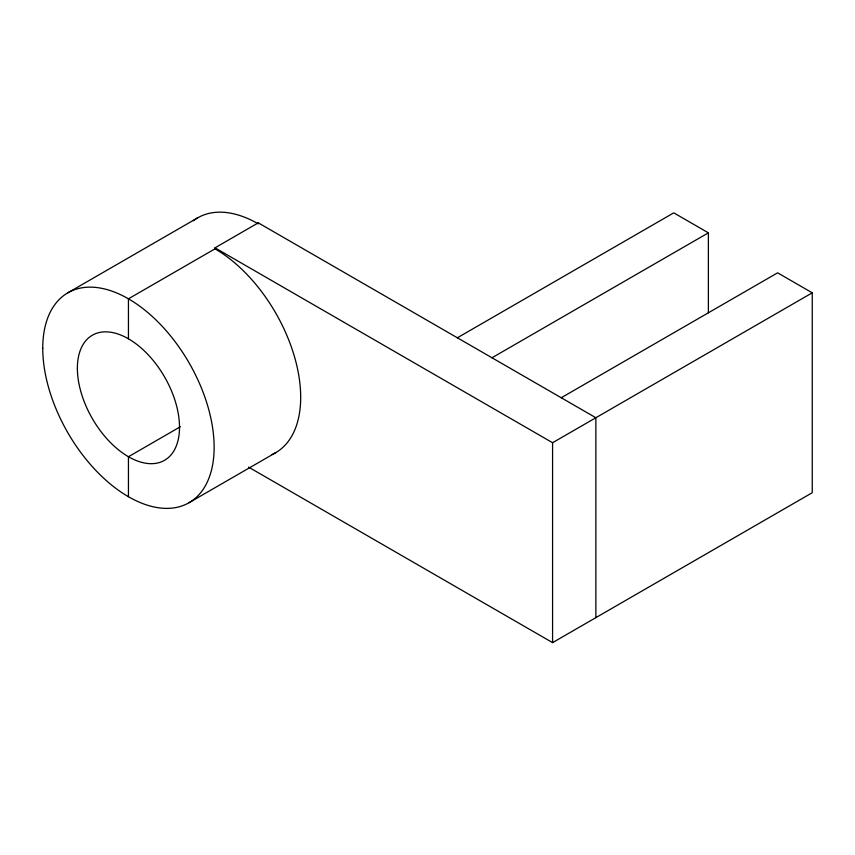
<?xml version="1.0" encoding="UTF-8"?>
<svg xmlns="http://www.w3.org/2000/svg" width="855" height="855" viewBox="0 0 855 855"><rect width="100%" height="100%" fill="white"/><g stroke="black" fill="none" stroke-linecap="round" stroke-linejoin="round"><path stroke-width="1.28" d="M67.844 292.805L197.687 217.843M272.114 454.529A121.186 69.971 60 0 0 295.05 358.705A121.186 69.971 60 0 0 215 248.837L215 247.832L258.274 222.845L595.86 417.742L595.86 617.641M215 248.837L128.442 298.812L128.442 338.794M180.373 426.741L128.442 456.73L128.442 496.712M457.361 337.789L673.761 212.852L708.378 232.849L708.378 312.802M189.041 502.708L275.599 452.733M491.988 357.775L708.378 232.849M561.233 397.757L777.623 272.82L812.25 292.816L812.25 492.715L552.576 642.629L248.527 467.087M215 247.832L552.576 442.73L812.25 292.816M552.576 442.73L552.576 642.629M258.274 222.845L258.274 223.85A121.186 69.971 60 0 0 193.337 220.74M77.378 368.27A72.226 41.703 60 0 0 153.975 463.57A72.226 41.703 60 0 0 153.975 361.43A72.226 41.703 60 0 0 77.378 368.27M42.75 348.284A121.186 69.971 60 0 0 171.289 508.191A121.186 69.971 60 0 0 171.289 336.806A121.186 69.971 60 0 0 42.75 348.284"/></g></svg>
